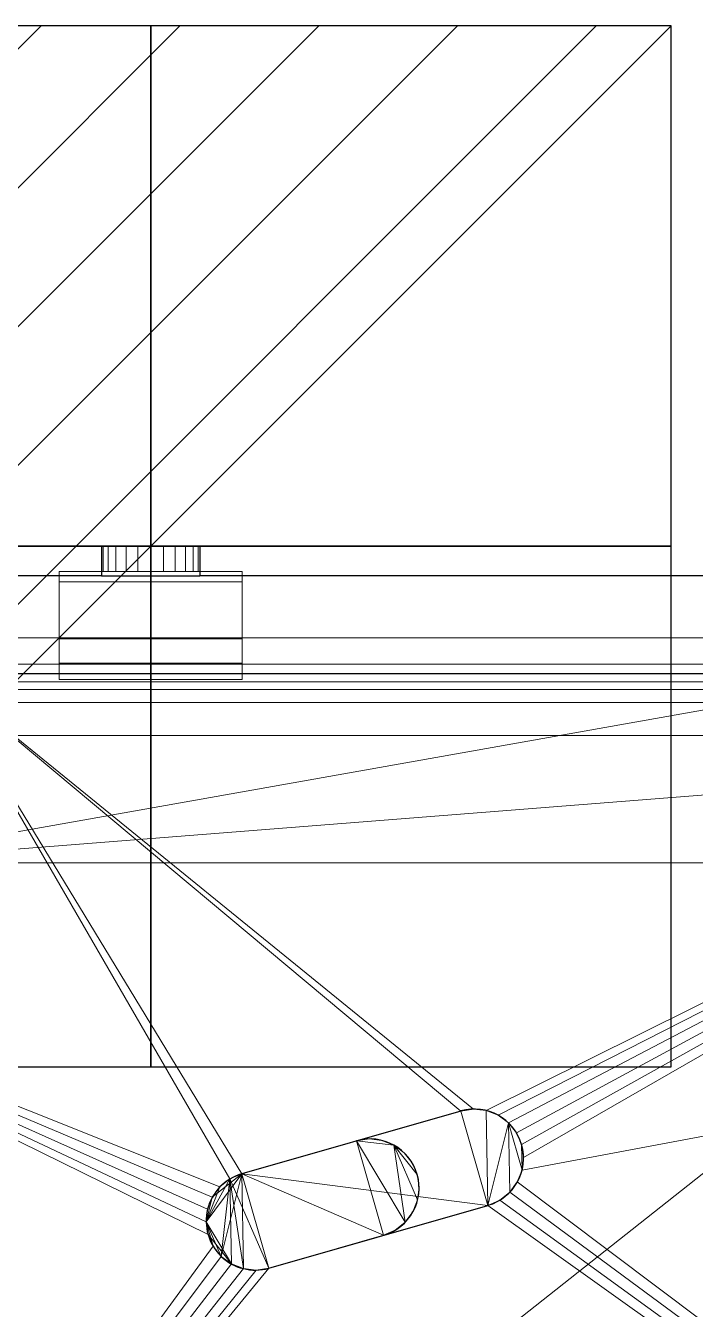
# Model space of a CAD drawing. Header units: centimetres. Extents: x 0 to 247, y -328 to 53.
# Drawn here: x 68.2 to 136.5, y -77.7 to 53 of the extents above; entities that cross this region are included whole.
import ezdxf

# ---------------------------------------------------------------- set-up
doc = ezdxf.new("R2010")
doc.units = ezdxf.units.CM
for name, color, linetype in [('IQ_200_2D', 1, 'Continuous'), ('IQ_200_3D', 1, 'Continuous'), ('IQ_204_2D', 7, 'Continuous'), ('IQ_CON_electricity_INT', 6, 'Continuous')]:
    doc.layers.add(name, color=color, linetype=linetype)

# ---------------------------------------------------------------- blocks, each defined once
blk = doc.blocks.new('*X2')
at = {"color": 0}
for p, q in [((286.774344, 2204.447934), (296.618251, 2214.291842)), ((286.774344, 2205.862148), (295.204037, 2214.291842)), ((286.774344, 2207.276361), (293.789824, 2214.291842)), ((286.774344, 2208.690575), (292.37561, 2214.291842)), ((286.774344, 2210.104788), (290.961397, 2214.291842)), ((286.774344, 2211.519002), (289.547183, 2214.291842)), ((286.774344, 2212.933216), (288.13297, 2214.291842))]:
    blk.add_line(p, q, dxfattribs=at)
blk = doc.blocks.new('ELECTRICITY')
for p, q in [((2.1213, 2.1213), (-2.1213, 2.1213)), ((-2.1213, 2.1213), (-2.1213, -2.1213)), ((-2.1213, -2.1213), (2.1213, 2.1213)), ((2.1213, -2.1213), (2.1213, 2.1213)), ((-2.1213, -2.1213), (2.1213, -2.1213))]:
    blk.add_line(p, q)
at = {"extrusion": (-1, 0, 0)}
for p, q in [((0, -2.1213, 2.1213), (0, 2.1213, 2.1213)), ((0, 2.1213, -2.1213), (0, -2.1213, -2.1213)), ((0, 2.1213, 2.1213), (0, 2.1213, -2.1213)), ((0, 2.1213, -2.1213), (0, -2.1213, 2.1213)), ((0, -2.1213, -2.1213), (0, -2.1213, 2.1213))]:
    blk.add_line(p, q, dxfattribs=at)
at = {"extrusion": (0, -1, 0)}
for p, q in [((2.1213, 0, 2.1213), (-2.1213, 0, 2.1213)), ((-2.1213, 0, -2.1213), (2.1213, 0, -2.1213)), ((-2.1213, 0, 2.1213), (-2.1213, 0, -2.1213)), ((-2.1213, 0, -2.1213), (2.1213, 0, 2.1213)), ((2.1213, 0, -2.1213), (2.1213, 0, 2.1213))]:
    blk.add_line(p, q, dxfattribs=at)
at = {"xscale": 0.4000000000000909, "yscale": 0.4000000000000909, "zscale": 0.4000000000000909}
blk.add_blockref('*X2', (-116.8311, -883.5954), dxfattribs=at)
at = {"extrusion": (-1, 0, 0), "xscale": 0.3999999999999773, "yscale": 0.3999999999999773, "zscale": 0.3999999999999773}
blk.add_blockref('*X2', (-116.8311, -883.5954), dxfattribs=at)
at = {"extrusion": (0, -1, 0), "xscale": 0.4000000000000909, "yscale": 0.4000000000000909, "zscale": 0.4000000000000909}
blk.add_blockref('*X2', (-116.8311, -883.5954), dxfattribs=at)

msp = doc.modelspace()

# ---------------------------------------------------------------- linework, layer by layer
at = {"layer": 'IQ_200_2D'}
for p, q in [((75.99, 0), (75.99, -3)), ((75.99, 0), (85.99, 0)), ((85.99, 0), (85.99, -3)), ((75.99, -3), (47.66, -3)), ((214.34, -3), (85.99, -3))]:
    msp.add_line(p, q, dxfattribs=at)
at = {"layer": 'IQ_204_2D'}
for p, q in [((75.99, -3), (85.99, -3)), ((204.74, -13), (59.26, -13)), ((112.6, -57.54), (90.26, -63.94)), ((93.02, -73.56), (115.36, -67.15))]:
    msp.add_line(p, q, dxfattribs=at)
for centre, start, end in [((113.98, -62.34), 286, 106), ((103.34, -65.39), 286, 106), ((91.64, -68.75), 106, 286)]:
    msp.add_arc(centre, 5, start, end, dxfattribs=at)

# ---------------------------------------------------------------- block references
at = {"layer": 'IQ_CON_electricity_INT', "xscale": 25, "yscale": 25, "zscale": 25}
msp.add_blockref('ELECTRICITY', (80.99, 0), dxfattribs=at)

# ---------------------------------------------------------------- meshes
at = {"layer": 'IQ_200_3D', "lineweight": 9}
mesh = msp.add_polyface(dxfattribs=at)
corners = [(85.99, 0, 965.64), (85.82, 0, 964.35), (85.32, 0, 963.14), (84.52, 0, 962.1), (83.49, 0, 961.31), (82.28, 0, 960.81), (80.99, 0, 960.64), (79.69, 0, 960.81), (78.49, 0, 961.31), (77.45, 0, 962.1), (76.66, 0, 963.14), (76.16, 0, 964.35), (75.99, 0, 965.64), (76.16, 0, 966.93), (76.66, 0, 968.14), (77.45, 0, 969.18), (78.49, 0, 969.97), (79.69, 0, 970.47), (80.99, 0, 970.64), (82.28, 0, 970.47), (83.49, 0, 969.97), (84.52, 0, 969.18), (85.32, 0, 968.14), (85.82, 0, 966.93)]
mesh.append_faces([[corners[k] for k in face] for face in [(2, 7, 23, 1)]], dxfattribs={"vtx0": -1, "vtx1": -1, "vtx2": -1})
mesh.append_faces([[corners[k] for k in face] for face in [(7, 10, 22, 23), (22, 15, 18, 19)]], dxfattribs={"vtx0": -1, "vtx1": -1, "vtx3": -1})
mesh.append_faces([[corners[k] for k in face] for face in [(10, 14, 15, 22)]], dxfattribs={"vtx0": -1, "vtx2": -1, "vtx3": -1})
mesh.append_faces([[corners[k] for k in face] for face in [(17, 18, 15, 16), (0, 1, 23)]], dxfattribs={"vtx1": -1})
mesh.append_faces([[corners[k] for k in face] for face in [(3, 4, 5, 2), (12, 13, 14)]], dxfattribs={"vtx2": -1})
mesh.append_faces([[corners[k] for k in face] for face in [(10, 11, 12, 14), (5, 6, 7, 2)]], dxfattribs={"vtx2": -1, "vtx3": -1})
mesh.append_faces([[corners[k] for k in face] for face in [(7, 8, 9, 10), (19, 20, 21, 22)]], dxfattribs={"vtx3": -1})
mesh = msp.add_polyface(dxfattribs=at)
corners = [(75.99, 0, 965.64), (76.16, 0, 964.35), (76.66, 0, 963.14), (77.45, 0, 962.1), (78.49, 0, 961.31), (79.69, 0, 960.81), (80.99, 0, 960.64), (82.28, 0, 960.81), (83.49, 0, 961.31), (84.52, 0, 962.1), (85.32, 0, 963.14), (85.82, 0, 964.35), (85.99, 0, 965.64), (85.99, -2.56, 965.64), (85.82, -2.56, 964.35), (85.32, -2.56, 963.14), (84.52, -2.56, 962.1), (83.49, -2.56, 961.31), (82.28, -2.56, 960.81), (80.99, -2.56, 960.64), (79.69, -2.56, 960.81), (78.49, -2.56, 961.31), (77.45, -2.56, 962.1), (76.66, -2.56, 963.14), (76.16, -2.56, 964.35), (75.99, -2.56, 965.64)]
mesh.append_faces([[corners[k] for k in face] for face in [(13, 14, 11, 12), (0, 1, 24, 25)]], dxfattribs={"vtx1": -1})
mesh.append_faces([[corners[k] for k in face] for face in [(14, 15, 10, 11), (16, 17, 8, 9), (15, 16, 9, 10), (17, 18, 7, 8), (6, 7, 18, 19), (19, 20, 5, 6), (20, 21, 4, 5), (22, 23, 2, 3), (21, 22, 3, 4), (23, 24, 1, 2)]], dxfattribs={"vtx1": -1, "vtx3": -1})
mesh = msp.add_polyface(dxfattribs=at)
corners = [(85.99, 0, 965.64), (85.82, 0, 966.93), (85.32, 0, 968.14), (84.52, 0, 969.18), (83.49, 0, 969.97), (82.28, 0, 970.47), (80.99, 0, 970.64), (79.69, 0, 970.47), (78.49, 0, 969.97), (77.45, 0, 969.18), (76.66, 0, 968.14), (76.16, 0, 966.93), (75.99, 0, 965.64), (75.99, -2.56, 965.64), (76.16, -2.56, 966.93), (76.66, -2.56, 968.14), (77.45, -2.56, 969.18), (78.49, -2.56, 969.97), (79.69, -2.56, 970.47), (80.99, -2.56, 970.64), (82.28, -2.56, 970.47), (83.49, -2.56, 969.97), (84.52, -2.56, 969.18), (85.32, -2.56, 968.14), (85.82, -2.56, 966.93), (85.99, -2.56, 965.64)]
mesh.append_faces([[corners[k] for k in face] for face in [(13, 14, 11, 12), (0, 1, 24, 25)]], dxfattribs={"vtx1": -1})
mesh.append_faces([[corners[k] for k in face] for face in [(14, 15, 10, 11), (16, 17, 8, 9), (15, 16, 9, 10), (17, 18, 7, 8), (6, 7, 18, 19), (19, 20, 5, 6), (20, 21, 4, 5), (22, 23, 2, 3), (21, 22, 3, 4), (23, 24, 1, 2)]], dxfattribs={"vtx1": -1, "vtx3": -1})
mesh = msp.add_polyface(dxfattribs=at)
corners = [(71.65, -3.63, 974.28), (71.65, -2.56, 974.28), (71.65, -2.56, 956.52), (71.65, -13.57, 950.16), (71.65, -11.9, 953.77), (71.65, -9.44, 956.89), (71.65, -3, 963.33), (71.65, -3, 965.33)]
mesh.append_faces([[corners[k] for k in face] for face in [(7, 1, 2, 6)]], dxfattribs={"vtx0": -1, "vtx2": -1})
mesh.append_faces([[corners[k] for k in face] for face in [(3, 4, 2), (0, 1, 7)]], dxfattribs={"vtx1": -1})
mesh.append_faces([[corners[k] for k in face] for face in [(5, 6, 2, 4)]], dxfattribs={"vtx1": -1, "vtx2": -1})
mesh = msp.add_polyface(dxfattribs=at)
corners = [(90.32, -13.57, 950.16), (71.65, -13.57, 950.16), (71.65, -2.56, 956.52), (90.32, -2.56, 956.52)]
mesh.append_faces([[corners[k] for k in face] for face in [(0, 1, 2, 3)]])
mesh = msp.add_polyface(dxfattribs=at)
corners = [(90.32, -2.56, 956.52), (71.65, -2.56, 956.52), (71.65, -2.56, 974.28), (90.32, -2.56, 974.28)]
mesh.append_faces([[corners[k] for k in face] for face in [(0, 1, 2, 3)]])
mesh = msp.add_polyface(dxfattribs=at)
corners = [(90.32, -2.56, 974.28), (71.65, -2.56, 974.28), (71.65, -3.63, 974.28), (90.32, -3.63, 974.28)]
mesh.append_faces([[corners[k] for k in face] for face in [(0, 1, 2, 3)]])
mesh = msp.add_polyface(dxfattribs=at)
corners = [(85.99, -2.56, 965.64), (85.82, -2.56, 966.93), (85.32, -2.56, 968.14), (84.52, -2.56, 969.18), (83.49, -2.56, 969.97), (82.28, -2.56, 970.47), (80.99, -2.56, 970.64), (79.69, -2.56, 970.47), (78.49, -2.56, 969.97), (77.45, -2.56, 969.18), (76.66, -2.56, 968.14), (76.16, -2.56, 966.93), (75.99, -2.56, 965.64), (76.16, -2.56, 964.35), (76.66, -2.56, 963.14), (77.45, -2.56, 962.1), (78.49, -2.56, 961.31), (79.69, -2.56, 960.81), (80.99, -2.56, 960.64), (82.28, -2.56, 960.81), (83.49, -2.56, 961.31), (84.52, -2.56, 962.1), (85.32, -2.56, 963.14), (85.82, -2.56, 964.35)]
mesh.append_faces([[corners[k] for k in face] for face in [(9, 6, 7, 8)]], dxfattribs={"vtx0": -1})
mesh.append_faces([[corners[k] for k in face] for face in [(6, 2, 5)]], dxfattribs={"vtx0": -1, "vtx1": -1})
mesh.append_faces([[corners[k] for k in face] for face in [(9, 14, 2, 6), (22, 1, 17, 19)]], dxfattribs={"vtx0": -1, "vtx1": -1, "vtx2": -1, "vtx3": -1})
mesh.append_faces([[corners[k] for k in face] for face in [(14, 9, 10, 12), (17, 1, 2, 14)]], dxfattribs={"vtx0": -1, "vtx2": -1, "vtx3": -1})
mesh.append_faces([[corners[k] for k in face] for face in [(21, 22, 19, 20)]], dxfattribs={"vtx1": -1})
mesh.append_faces([[corners[k] for k in face] for face in [(3, 4, 5, 2), (23, 0, 1, 22), (10, 11, 12), (12, 13, 14), (15, 16, 17, 14), (17, 18, 19)]], dxfattribs={"vtx2": -1})
mesh = msp.add_polyface(dxfattribs=at)
corners = [(90.32, -3.63, 974.28), (90.32, -3, 965.33), (90.32, -3, 963.33), (90.32, -9.44, 956.89), (90.32, -11.9, 953.77), (90.32, -13.57, 950.16), (90.32, -2.56, 956.52), (90.32, -2.56, 974.28)]
mesh.append_faces([[corners[k] for k in face] for face in [(6, 2, 3, 4)]], dxfattribs={"vtx0": -1, "vtx3": -1})
mesh.append_faces([[corners[k] for k in face] for face in [(6, 7, 1, 2)]], dxfattribs={"vtx1": -1, "vtx3": -1})
mesh.append_faces([[corners[k] for k in face] for face in [(7, 0, 1), (4, 5, 6)]], dxfattribs={"vtx2": -1})
mesh = msp.add_polyface(dxfattribs=at)
corners = [(244.31, -31.73, 965.33), (239.89, -17.27, 965.33), (228.97, -6.81, 965.33), (214.34, -3, 965.33), (49.56, -3, 965.33), (34.93, -6.81, 965.33), (24.02, -17.27, 965.33), (19.59, -31.73, 965.33), (16.9, -159, 965.33), (19.59, -286.27, 965.33), (24.02, -300.73, 965.33), (34.93, -311.19, 965.33), (49.56, -315, 965.33), (214.34, -315, 965.33), (228.97, -311.19, 965.33), (239.89, -300.73, 965.33), (244.31, -286.27, 965.33), (247, -159, 965.33), (214.34, -32.27, 965.33), (214.84, -32.48, 965.33), (215.07, -32.97, 965.33), (217.73, -159, 965.33), (215.07, -285.03, 965.33), (214.84, -285.52, 965.33), (214.34, -285.73, 965.33), (49.56, -285.73, 965.33), (49.06, -285.52, 965.33), (48.84, -285.03, 965.33), (46.18, -159, 965.33), (48.84, -32.97, 965.33), (49.06, -32.48, 965.33), (49.56, -32.27, 965.33)]
mesh.append_faces([[corners[k] for k in face] for face in [(20, 1, 19), (29, 8, 28)]], dxfattribs={"vtx0": -1, "vtx1": -1})
mesh.append_faces([[corners[k] for k in face] for face in [(15, 22, 23), (19, 1, 2, 18), (18, 2, 3, 31), (11, 25, 26, 10), (10, 26, 27, 9), (5, 30, 31, 4), (6, 29, 30, 5)]], dxfattribs={"vtx0": -1, "vtx2": -1})
mesh.append_faces([[corners[k] for k in face] for face in [(22, 15, 16, 17), (29, 6, 7, 8)]], dxfattribs={"vtx0": -1, "vtx3": -1})
mesh.append_faces([[corners[k] for k in face] for face in [(21, 22, 17), (0, 1, 20, 17), (20, 21, 17), (12, 13, 25, 11), (3, 4, 31)]], dxfattribs={"vtx1": -1, "vtx2": -1})
mesh.append_faces([[corners[k] for k in face] for face in [(14, 15, 23, 24), (13, 14, 24, 25), (8, 9, 27, 28)]], dxfattribs={"vtx1": -1, "vtx3": -1})
mesh = msp.add_polyface(dxfattribs=at)
corners = [(19.59, -286.27, 965.33), (16.9, -159, 965.33), (19.59, -31.73, 965.33), (24.02, -17.27, 965.33), (34.93, -6.81, 965.33), (49.56, -3, 965.33), (214.34, -3, 965.33), (228.97, -6.81, 965.33), (239.89, -17.27, 965.33), (244.31, -31.73, 965.33), (247, -159, 965.33), (244.31, -286.27, 965.33), (239.89, -300.73, 965.33), (228.97, -311.19, 965.33), (214.34, -315, 965.33), (49.56, -315, 965.33), (34.93, -311.19, 965.33), (24.02, -300.73, 965.33)]
mesh.append_faces([[corners[k] for k in face] for face in [(10, 1, 6, 9)]], dxfattribs={"vtx0": -1, "vtx1": -1, "vtx2": -1})
mesh.append_faces([[corners[k] for k in face] for face in [(14, 10, 11, 13), (10, 14, 15)]], dxfattribs={"vtx0": -1, "vtx2": -1})
mesh.append_faces([[corners[k] for k in face] for face in [(15, 0, 1, 10)]], dxfattribs={"vtx0": -1, "vtx2": -1, "vtx3": -1})
mesh.append_faces([[corners[k] for k in face] for face in [(12, 13, 11), (17, 0, 15, 16)]], dxfattribs={"vtx1": -1})
mesh.append_faces([[corners[k] for k in face] for face in [(1, 2, 5, 6)]], dxfattribs={"vtx1": -1, "vtx3": -1})
mesh.append_faces([[corners[k] for k in face] for face in [(3, 4, 5, 2)]], dxfattribs={"vtx2": -1})
mesh.append_faces([[corners[k] for k in face] for face in [(6, 7, 8, 9)]], dxfattribs={"vtx3": -1})
mesh = msp.add_polyface(dxfattribs=at)
corners = [(214.34, -9.32, 957.01), (49.56, -9.32, 957.01), (49.56, -3, 963.33), (214.34, -3, 963.33)]
mesh.append_faces([[corners[k] for k in face] for face in [(0, 1, 2, 3)]])
mesh = msp.add_polyface(dxfattribs=at)
corners = [(214.34, -3, 963.33), (49.56, -3, 963.33), (49.56, -3, 965.33), (214.34, -3, 965.33)]
mesh.append_faces([[corners[k] for k in face] for face in [(0, 1, 2, 3)]])
mesh = msp.add_polyface(dxfattribs=at)
corners = [(204.74, -13, 1117), (214.34, -3, 965.33), (49.56, -3, 965.33), (59.26, -13, 1117)]
mesh.append_faces([[corners[k] for k in face] for face in [(0, 1, 2, 3)]])
mesh = msp.add_polyface(dxfattribs=at)
corners = [(90.32, -3.63, 974.28), (71.65, -3.63, 974.28), (71.65, -3, 965.33), (90.32, -3, 965.33)]
mesh.append_faces([[corners[k] for k in face] for face in [(0, 1, 2, 3)]])
mesh = msp.add_polyface(dxfattribs=at)
corners = [(90.32, -3, 965.33), (71.65, -3, 965.33), (71.65, -3, 963.33), (90.32, -3, 963.33)]
mesh.append_faces([[corners[k] for k in face] for face in [(0, 1, 2, 3)]])
mesh = msp.add_polyface(dxfattribs=at)
corners = [(90.32, -3, 963.33), (71.65, -3, 963.33), (71.65, -9.44, 956.89), (90.32, -9.44, 956.89)]
mesh.append_faces([[corners[k] for k in face] for face in [(0, 1, 2, 3)]])
mesh = msp.add_polyface(dxfattribs=at)
corners = [(214.34, -9.32, 957.01), (214.34, -12.02, 953.55), (214.34, -13.81, 949.53), (214.34, -14.58, 945.2), (49.56, -14.58, 945.2), (49.56, -13.81, 949.53), (49.56, -12.02, 953.55), (49.56, -9.32, 957.01)]
mesh.append_faces([[corners[k] for k in face] for face in [(4, 5, 2, 3)]], dxfattribs={"vtx1": -1})
mesh.append_faces([[corners[k] for k in face] for face in [(5, 6, 1, 2)]], dxfattribs={"vtx1": -1, "vtx3": -1})
mesh.append_faces([[corners[k] for k in face] for face in [(6, 7, 0, 1)]], dxfattribs={"vtx3": -1})
mesh = msp.add_polyface(dxfattribs=at)
corners = [(90.32, -13.57, 950.16), (90.32, -11.9, 953.77), (90.32, -9.44, 956.89), (71.65, -9.44, 956.89), (71.65, -11.9, 953.77), (71.65, -13.57, 950.16)]
mesh.append_faces([[corners[k] for k in face] for face in [(1, 2, 3, 4), (4, 5, 0, 1)]], dxfattribs={"vtx3": -1})
mesh = msp.add_polyface(dxfattribs=at)
corners = [(28.91, -266.07, 1117), (33.27, -280.61, 1117), (44.2, -291.16, 1117), (58.89, -295, 1117), (205.11, -295, 1117), (219.8, -291.16, 1117), (230.73, -280.61, 1117), (235.09, -266.07, 1117), (237, -153.95, 1117), (234.71, -41.83, 1117), (230.32, -27.33, 1117), (219.4, -16.83, 1117), (204.74, -13, 1117), (59.26, -13, 1117), (44.6, -16.83, 1117), (33.68, -27.33, 1117), (29.29, -41.83, 1117), (27, -153.95, 1117), (90.26, -63.94, 1117), (112.6, -57.54, 1117), (113.89, -57.34, 1117), (115.19, -57.49, 1117), (116.4, -57.97, 1117), (117.45, -58.75, 1117), (118.26, -59.77, 1117), (118.78, -60.96, 1117), (118.98, -62.26, 1117), (118.83, -63.55, 1117), (118.35, -64.77, 1117), (117.57, -65.82, 1117), (116.55, -66.63, 1117), (115.36, -67.15, 1117), (93.02, -73.56, 1117), (91.72, -73.75, 1117), (90.43, -73.6, 1117), (89.21, -73.12, 1117), (88.16, -72.35, 1117), (87.35, -71.32, 1117), (86.83, -70.13, 1117), (86.64, -68.84, 1117), (86.79, -67.54, 1117), (87.26, -66.32, 1117), (88.04, -65.28, 1117), (89.06, -64.46, 1117)]
mesh.append_faces([[corners[k] for k in face] for face in [(3, 1, 2), (6, 4, 5)]], dxfattribs={"vtx0": -1})
mesh.append_faces([[corners[k] for k in face] for face in [(20, 13, 19), (22, 12, 21), (39, 16, 38), (40, 16, 39), (35, 17, 34), (29, 8, 28)]], dxfattribs={"vtx0": -1, "vtx1": -1})
mesh.append_faces([[corners[k] for k in face] for face in [(13, 16, 42, 43), (9, 12, 26, 27)]], dxfattribs={"vtx0": -1, "vtx1": -1, "vtx3": -1})
mesh.append_faces([[corners[k] for k in face] for face in [(13, 20, 21, 12), (16, 40, 41), (12, 22, 23), (9, 27, 28, 8), (17, 35, 36)]], dxfattribs={"vtx0": -1, "vtx2": -1})
mesh.append_faces([[corners[k] for k in face] for face in [(17, 3, 4, 8), (8, 31, 32, 17)]], dxfattribs={"vtx0": -1, "vtx2": -1, "vtx3": -1})
mesh.append_faces([[corners[k] for k in face] for face in [(3, 17, 0, 1)]], dxfattribs={"vtx0": -1, "vtx3": -1})
mesh.append_faces([[corners[k] for k in face] for face in [(15, 16, 13, 14)]], dxfattribs={"vtx1": -1})
mesh.append_faces([[corners[k] for k in face] for face in [(41, 42, 16), (18, 19, 13), (43, 18, 13), (23, 24, 12), (25, 26, 12), (24, 25, 12), (36, 37, 17), (30, 31, 8), (29, 30, 8), (33, 34, 17), (7, 8, 4, 6), (32, 33, 17)]], dxfattribs={"vtx1": -1, "vtx2": -1})
mesh.append_faces([[corners[k] for k in face] for face in [(37, 38, 16, 17)]], dxfattribs={"vtx1": -1, "vtx3": -1})
mesh.append_faces([[corners[k] for k in face] for face in [(10, 11, 12, 9)]], dxfattribs={"vtx2": -1})
mesh = msp.add_polyface(dxfattribs=at)
corners = [(214.34, -15.93, 919.38), (49.56, -15.93, 919.38), (49.56, -14.58, 945.2), (214.34, -14.58, 945.2)]
mesh.append_faces([[corners[k] for k in face] for face in [(0, 1, 2, 3)]])
mesh = msp.add_polyface(dxfattribs=at)
corners = [(214.34, -19.3, 916), (49.56, -19.3, 916), (49.56, -15.93, 919.38), (214.34, -15.93, 919.38)]
mesh.append_faces([[corners[k] for k in face] for face in [(0, 1, 2, 3)]])
mesh = msp.add_polyface(dxfattribs=at)
corners = [(214.34, -19.3, 916), (223.82, -23.11, 916), (228.02, -32.42, 916), (230.7, -159, 916), (228.02, -285.58, 916), (227.73, -287.85, 916), (227.1, -289.97, 916), (36.8, -289.97, 916), (36.17, -287.85, 916), (35.88, -285.58, 916), (33.21, -159, 916), (35.88, -32.42, 916), (40.09, -23.11, 916), (49.56, -19.3, 916), (215.07, -32.97, 916), (214.84, -32.48, 916), (214.34, -32.27, 916), (49.56, -32.27, 916), (49.06, -32.48, 916), (48.84, -32.97, 916), (46.18, -159, 916), (48.84, -285.03, 916), (49.06, -285.52, 916), (49.56, -285.73, 916), (214.34, -285.73, 916), (214.84, -285.52, 916), (215.07, -285.03, 916), (217.73, -159, 916)]
mesh.append_faces([[corners[k] for k in face] for face in [(15, 2, 14)]], dxfattribs={"vtx0": -1, "vtx1": -1})
mesh.append_faces([[corners[k] for k in face] for face in [(14, 2, 3, 27), (7, 22, 23, 6), (13, 17, 18, 12), (17, 13, 0)]], dxfattribs={"vtx0": -1, "vtx2": -1})
mesh.append_faces([[corners[k] for k in face] for face in [(26, 4, 5, 6), (0, 15, 16, 17), (21, 8, 9, 10)]], dxfattribs={"vtx0": -1, "vtx3": -1})
mesh.append_faces([[corners[k] for k in face] for face in [(24, 25, 6, 23), (25, 26, 6), (1, 2, 15, 0), (20, 21, 10)]], dxfattribs={"vtx1": -1, "vtx2": -1})
mesh.append_faces([[corners[k] for k in face] for face in [(3, 4, 26, 27), (21, 22, 7, 8), (11, 12, 18, 19), (19, 20, 10, 11)]], dxfattribs={"vtx1": -1, "vtx3": -1})
mesh = msp.add_polyface(dxfattribs=at)
corners = [(215.04, -32.27, 919.38), (48.87, -32.27, 919.38), (46.18, -159, 919.38), (48.87, -285.73, 919.38), (215.04, -285.73, 919.38), (217.73, -159, 919.38)]
mesh.append_faces([[corners[k] for k in face] for face in [(2, 0, 1)]], dxfattribs={"vtx0": -1})
mesh.append_faces([[corners[k] for k in face] for face in [(4, 5, 3)]], dxfattribs={"vtx1": -1})
mesh.append_faces([[corners[k] for k in face] for face in [(5, 0, 2, 3)]], dxfattribs={"vtx1": -1, "vtx3": -1})
mesh = msp.add_polyface(dxfattribs=at)
corners = [(215.04, -32.27, 916), (217.73, -159, 916), (215.04, -285.73, 916), (48.87, -285.73, 916), (46.18, -159, 916), (48.87, -32.27, 916)]
mesh.append_faces([[corners[k] for k in face] for face in [(3, 4, 1, 2)]], dxfattribs={"vtx1": -1})
mesh.append_faces([[corners[k] for k in face] for face in [(4, 5, 0, 1)]], dxfattribs={"vtx3": -1})
mesh = msp.add_polyface(dxfattribs=at)
corners = [(215.04, -32.27, 919.38), (215.04, -32.27, 916), (48.87, -32.27, 916), (48.87, -32.27, 919.38)]
mesh.append_faces([[corners[k] for k in face] for face in [(0, 1, 2, 3)]])
mesh = msp.add_polyface(dxfattribs=at)
corners = [(214.34, -32.27, 965.33), (49.56, -32.27, 965.33), (49.56, -32.27, 916), (214.34, -32.27, 916)]
mesh.append_faces([[corners[k] for k in face] for face in [(0, 1, 2, 3)]])
mesh = msp.add_polyface(dxfattribs=at)
corners = [(112.6, -57.54, 1115), (90.26, -63.94, 1115), (89.06, -64.46, 1115), (88.04, -65.28, 1115), (87.26, -66.32, 1115), (86.79, -67.54, 1115), (86.64, -68.84, 1115), (86.83, -70.13, 1115), (87.35, -71.32, 1115), (88.16, -72.35, 1115), (89.21, -73.12, 1115), (90.43, -73.6, 1115), (91.72, -73.75, 1115), (93.02, -73.56, 1115), (115.36, -67.15, 1115), (116.55, -66.63, 1115), (117.57, -65.82, 1115), (118.35, -64.77, 1115), (118.83, -63.55, 1115), (118.98, -62.26, 1115), (118.78, -60.96, 1115), (118.26, -59.77, 1115), (117.45, -58.75, 1115), (116.4, -57.97, 1115), (115.19, -57.49, 1115), (113.89, -57.34, 1115)]
mesh.append_faces([[corners[k] for k in face] for face in [(24, 14, 22, 23), (1, 14, 0)]], dxfattribs={"vtx0": -1, "vtx1": -1})
mesh.append_faces([[corners[k] for k in face] for face in [(6, 10, 2, 3)]], dxfattribs={"vtx0": -1, "vtx1": -1, "vtx3": -1})
mesh.append_faces([[corners[k] for k in face] for face in [(10, 6, 7), (2, 10, 11)]], dxfattribs={"vtx0": -1, "vtx2": -1})
mesh.append_faces([[corners[k] for k in face] for face in [(25, 0, 14, 24)]], dxfattribs={"vtx1": -1, "vtx2": -1})
mesh.append_faces([[corners[k] for k in face] for face in [(1, 2, 13, 14)]], dxfattribs={"vtx1": -1, "vtx3": -1})
mesh.append_faces([[corners[k] for k in face] for face in [(4, 5, 6, 3), (18, 19, 20)]], dxfattribs={"vtx2": -1})
mesh.append_faces([[corners[k] for k in face] for face in [(11, 12, 13, 2), (20, 21, 22, 18), (14, 15, 16, 22), (16, 17, 18, 22)]], dxfattribs={"vtx2": -1, "vtx3": -1})
mesh.append_faces([[corners[k] for k in face] for face in [(7, 8, 9, 10)]], dxfattribs={"vtx3": -1})
mesh = msp.add_polyface(dxfattribs=at)
corners = [(112.6, -57.54, 1115), (112.6, -57.54, 1117), (90.26, -63.94, 1117), (90.26, -63.94, 1115)]
mesh.append_faces([[corners[k] for k in face] for face in [(0, 1, 2, 3)]])
mesh = msp.add_polyface(dxfattribs=at)
corners = [(112.6, -57.54, 1115), (113.89, -57.34, 1115), (115.19, -57.49, 1115), (116.4, -57.97, 1115), (117.45, -58.75, 1115), (118.26, -59.77, 1115), (118.78, -60.96, 1115), (118.98, -62.26, 1115), (118.83, -63.55, 1115), (118.35, -64.77, 1115), (117.57, -65.82, 1115), (116.55, -66.63, 1115), (115.36, -67.15, 1115), (115.36, -67.15, 1117), (116.55, -66.63, 1117), (117.57, -65.82, 1117), (118.35, -64.77, 1117), (118.83, -63.55, 1117), (118.98, -62.26, 1117), (118.78, -60.96, 1117), (118.26, -59.77, 1117), (117.45, -58.75, 1117), (116.4, -57.97, 1117), (115.19, -57.49, 1117), (113.89, -57.34, 1117), (112.6, -57.54, 1117)]
mesh.append_faces([[corners[k] for k in face] for face in [(14, 11, 12, 13), (1, 24, 25, 0)]], dxfattribs={"vtx0": -1})
mesh.append_faces([[corners[k] for k in face] for face in [(15, 10, 11, 14), (17, 8, 9, 16), (16, 9, 10, 15), (18, 7, 8, 17), (7, 18, 19, 6), (20, 5, 6, 19), (21, 4, 5, 20), (23, 2, 3, 22), (22, 3, 4, 21), (24, 1, 2, 23)]], dxfattribs={"vtx0": -1, "vtx2": -1})
mesh = msp.add_polyface(dxfattribs=at)
corners = [(93.02, -73.56, 1120.27), (104.72, -70.2, 1120.27), (105.91, -69.68, 1120.27), (106.93, -68.87, 1120.27), (107.71, -67.82, 1120.27), (108.19, -66.6, 1120.27), (108.34, -65.31, 1120.27), (108.14, -64.02, 1120.27), (107.62, -62.82, 1120.27), (106.81, -61.8, 1120.27), (105.76, -61.02, 1120.27), (104.55, -60.54, 1120.27), (103.25, -60.39, 1120.27), (101.96, -60.59, 1120.27), (90.26, -63.94, 1120.27), (89.06, -64.46, 1120.27), (88.04, -65.28, 1120.27), (87.26, -66.32, 1120.27), (86.79, -67.54, 1120.27), (86.64, -68.84, 1120.27), (86.83, -70.13, 1120.27), (87.35, -71.32, 1120.27), (88.16, -72.35, 1120.27), (89.21, -73.12, 1120.27), (90.43, -73.6, 1120.27), (91.72, -73.75, 1120.27)]
mesh.append_faces([[corners[k] for k in face] for face in [(19, 17, 18), (10, 7, 8, 9)]], dxfattribs={"vtx0": -1})
mesh.append_faces([[corners[k] for k in face] for face in [(5, 10, 3, 4)]], dxfattribs={"vtx0": -1, "vtx1": -1})
mesh.append_faces([[corners[k] for k in face] for face in [(15, 19, 22), (10, 13, 3)]], dxfattribs={"vtx0": -1, "vtx1": -1, "vtx2": -1})
mesh.append_faces([[corners[k] for k in face] for face in [(1, 13, 14)]], dxfattribs={"vtx0": -1, "vtx2": -1})
mesh.append_faces([[corners[k] for k in face] for face in [(21, 22, 19, 20)]], dxfattribs={"vtx1": -1})
mesh.append_faces([[corners[k] for k in face] for face in [(14, 15, 0, 1)]], dxfattribs={"vtx1": -1, "vtx3": -1})
mesh.append_faces([[corners[k] for k in face] for face in [(11, 12, 13, 10)]], dxfattribs={"vtx2": -1})
mesh.append_faces([[corners[k] for k in face] for face in [(22, 23, 24, 15), (24, 25, 0, 15), (15, 16, 17, 19), (1, 2, 3, 13), (5, 6, 7, 10)]], dxfattribs={"vtx2": -1, "vtx3": -1})
mesh = msp.add_polyface(dxfattribs=at)
corners = [(93.02, -73.56, 1115), (91.72, -73.75, 1115), (90.43, -73.6, 1115), (89.21, -73.12, 1115), (88.16, -72.35, 1115), (87.35, -71.32, 1115), (86.83, -70.13, 1115), (86.64, -68.84, 1115), (86.79, -67.54, 1115), (87.26, -66.32, 1115), (88.04, -65.28, 1115), (89.06, -64.46, 1115), (90.26, -63.94, 1115), (101.96, -60.59, 1115), (103.25, -60.39, 1115), (104.55, -60.54, 1115), (105.76, -61.02, 1115), (106.81, -61.8, 1115), (107.62, -62.82, 1115), (108.14, -64.02, 1115), (108.34, -65.31, 1115), (108.19, -66.6, 1115), (107.71, -67.82, 1115), (106.93, -68.87, 1115), (105.91, -69.68, 1115), (104.72, -70.2, 1115)]
mesh.append_faces([[corners[k] for k in face] for face in [(4, 12, 2, 3), (9, 12, 7, 8)]], dxfattribs={"vtx0": -1, "vtx1": -1})
mesh.append_faces([[corners[k] for k in face] for face in [(23, 13, 16)]], dxfattribs={"vtx0": -1, "vtx1": -1, "vtx2": -1})
mesh.append_faces([[corners[k] for k in face] for face in [(15, 16, 13, 14)]], dxfattribs={"vtx1": -1})
mesh.append_faces([[corners[k] for k in face] for face in [(4, 5, 7, 12)]], dxfattribs={"vtx1": -1, "vtx2": -1, "vtx3": -1})
mesh.append_faces([[corners[k] for k in face] for face in [(12, 13, 25, 0)]], dxfattribs={"vtx1": -1, "vtx3": -1})
mesh.append_faces([[corners[k] for k in face] for face in [(10, 11, 12, 9), (5, 6, 7)]], dxfattribs={"vtx2": -1})
mesh.append_faces([[corners[k] for k in face] for face in [(19, 20, 21, 16), (21, 22, 23, 16), (23, 24, 25, 13), (0, 1, 2, 12)]], dxfattribs={"vtx2": -1, "vtx3": -1})
mesh.append_faces([[corners[k] for k in face] for face in [(16, 17, 18, 19)]], dxfattribs={"vtx3": -1})
mesh = msp.add_polyface(dxfattribs=at)
corners = [(101.96, -60.59, 1120.27), (101.96, -60.59, 1115), (90.26, -63.94, 1115), (90.26, -63.94, 1120.27)]
mesh.append_faces([[corners[k] for k in face] for face in [(0, 1, 2, 3)]])
mesh = msp.add_polyface(dxfattribs=at)
corners = [(101.96, -60.59, 1120.27), (103.25, -60.39, 1120.27), (104.55, -60.54, 1120.27), (105.76, -61.02, 1120.27), (106.81, -61.8, 1120.27), (107.62, -62.82, 1120.27), (108.14, -64.02, 1120.27), (108.34, -65.31, 1120.27), (108.19, -66.6, 1120.27), (107.71, -67.82, 1120.27), (106.93, -68.87, 1120.27), (105.91, -69.68, 1120.27), (104.72, -70.2, 1120.27), (104.72, -70.2, 1115), (105.91, -69.68, 1115), (106.93, -68.87, 1115), (107.71, -67.82, 1115), (108.19, -66.6, 1115), (108.34, -65.31, 1115), (108.14, -64.02, 1115), (107.62, -62.82, 1115), (106.81, -61.8, 1115), (105.76, -61.02, 1115), (104.55, -60.54, 1115), (103.25, -60.39, 1115), (101.96, -60.59, 1115)]
mesh.append_faces([[corners[k] for k in face] for face in [(13, 14, 11, 12), (0, 1, 24, 25)]], dxfattribs={"vtx1": -1})
mesh.append_faces([[corners[k] for k in face] for face in [(14, 15, 10, 11), (16, 17, 8, 9), (15, 16, 9, 10), (17, 18, 7, 8), (6, 7, 18, 19), (19, 20, 5, 6), (20, 21, 4, 5), (22, 23, 2, 3), (21, 22, 3, 4), (23, 24, 1, 2)]], dxfattribs={"vtx1": -1, "vtx3": -1})
mesh = msp.add_polyface(dxfattribs=at)
corners = [(93.02, -73.56, 1115), (91.72, -73.75, 1115), (90.43, -73.6, 1115), (89.21, -73.12, 1115), (88.16, -72.35, 1115), (87.35, -71.32, 1115), (86.83, -70.13, 1115), (86.64, -68.84, 1115), (86.79, -67.54, 1115), (87.26, -66.32, 1115), (88.04, -65.28, 1115), (89.06, -64.46, 1115), (90.26, -63.94, 1115), (90.26, -63.94, 1117), (89.06, -64.46, 1117), (88.04, -65.28, 1117), (87.26, -66.32, 1117), (86.79, -67.54, 1117), (86.64, -68.84, 1117), (86.83, -70.13, 1117), (87.35, -71.32, 1117), (88.16, -72.35, 1117), (89.21, -73.12, 1117), (90.43, -73.6, 1117), (91.72, -73.75, 1117), (93.02, -73.56, 1117)]
mesh.append_faces([[corners[k] for k in face] for face in [(14, 11, 12, 13), (1, 24, 25, 0)]], dxfattribs={"vtx0": -1})
mesh.append_faces([[corners[k] for k in face] for face in [(15, 10, 11, 14), (17, 8, 9, 16), (16, 9, 10, 15), (18, 7, 8, 17), (7, 18, 19, 6), (20, 5, 6, 19), (21, 4, 5, 20), (23, 2, 3, 22), (22, 3, 4, 21), (24, 1, 2, 23)]], dxfattribs={"vtx0": -1, "vtx2": -1})
mesh = msp.add_polyface(dxfattribs=at)
corners = [(93.02, -73.56, 1120.27), (91.72, -73.75, 1120.27), (90.43, -73.6, 1120.27), (89.21, -73.12, 1120.27), (88.16, -72.35, 1120.27), (87.35, -71.32, 1120.27), (86.83, -70.13, 1120.27), (86.64, -68.84, 1120.27), (86.79, -67.54, 1120.27), (87.26, -66.32, 1120.27), (88.04, -65.28, 1120.27), (89.06, -64.46, 1120.27), (90.26, -63.94, 1120.27), (90.26, -63.94, 1115), (89.06, -64.46, 1115), (88.04, -65.28, 1115), (87.26, -66.32, 1115), (86.79, -67.54, 1115), (86.64, -68.84, 1115), (86.83, -70.13, 1115), (87.35, -71.32, 1115), (88.16, -72.35, 1115), (89.21, -73.12, 1115), (90.43, -73.6, 1115), (91.72, -73.75, 1115), (93.02, -73.56, 1115)]
mesh.append_faces([[corners[k] for k in face] for face in [(13, 14, 11, 12), (0, 1, 24, 25)]], dxfattribs={"vtx1": -1})
mesh.append_faces([[corners[k] for k in face] for face in [(14, 15, 10, 11), (16, 17, 8, 9), (15, 16, 9, 10), (17, 18, 7, 8), (6, 7, 18, 19), (19, 20, 5, 6), (20, 21, 4, 5), (22, 23, 2, 3), (21, 22, 3, 4), (23, 24, 1, 2)]], dxfattribs={"vtx1": -1, "vtx3": -1})
mesh = msp.add_polyface(dxfattribs=at)
corners = [(93.02, -73.56, 1115), (93.02, -73.56, 1117), (115.36, -67.15, 1117), (115.36, -67.15, 1115)]
mesh.append_faces([[corners[k] for k in face] for face in [(0, 1, 2, 3)]])
mesh = msp.add_polyface(dxfattribs=at)
corners = [(93.02, -73.56, 1120.27), (93.02, -73.56, 1115), (104.72, -70.2, 1115), (104.72, -70.2, 1120.27)]
mesh.append_faces([[corners[k] for k in face] for face in [(0, 1, 2, 3)]])

doc.saveas('drawing.dxf')
